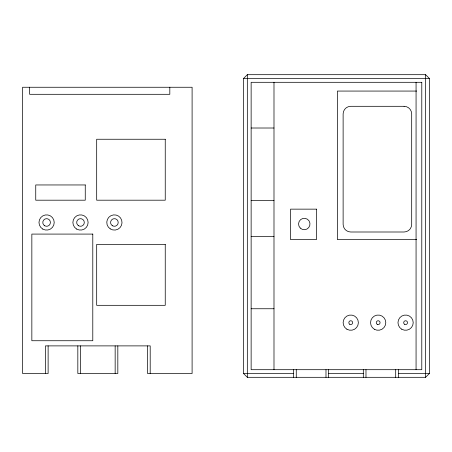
<?xml version="1.0" encoding="UTF-8"?>
<svg xmlns="http://www.w3.org/2000/svg" width="452" height="452" viewBox="0 0 452 452"><rect width="100%" height="100%" fill="white"/><g stroke="black" fill="none" stroke-linecap="round" stroke-linejoin="round"><path stroke-width="0.68" d="M243.521 78.495L247.329 74.687L425.592 74.687L429.4 78.495L429.4 373.505L425.592 377.313L247.329 377.313L243.521 373.505L243.521 78.495L429.4 78.495M416.699 91.067L337.412 91.067L337.412 239.617L416.699 239.617M251.137 128.012L273.991 128.012M251.137 200.383L273.991 200.383M251.137 236.379L273.991 236.379M251.137 308.75L273.991 308.75M243.521 373.505L293.608 373.505M328.655 373.505L363.312 373.505M398.359 373.505L429.4 373.505M425.592 74.687L425.592 377.313M416.066 82.304L416.066 369.696M398.359 369.696L398.359 377.313M395.692 369.696L395.692 377.313M365.979 369.696L365.979 377.313M363.312 369.696L363.312 377.313M328.655 369.696L328.655 377.313M325.988 369.696L325.988 377.313M296.275 369.696L296.275 377.313M293.608 369.696L293.608 377.313M273.991 82.304L273.991 369.696M247.329 74.687L247.329 377.313M169.816 87.259L169.816 94.304L29.646 94.304L29.646 87.259M150.2 373.505L150.2 345.887L45.454 345.887L45.454 373.505M147.533 345.887L147.533 373.505L192.1 373.505L192.1 87.259L22.6 87.259L22.6 373.505L48.121 373.505L48.121 345.887M117.825 345.887L117.825 373.505L77.829 373.505L77.829 345.887M115.158 345.887L115.158 373.505M80.496 345.887L80.496 373.505M421.784 82.304L251.137 82.304L251.137 369.696L421.784 369.696L421.784 82.304M404.071 106.305L350.746 106.305A7.616 7.616 0 0 0 343.124 113.921L343.124 224.378A7.616 7.616 0 0 0 350.746 232L404.071 232A7.616 7.616 0 0 0 411.687 224.378L411.687 113.921A7.616 7.616 0 0 0 404.071 106.305M165.246 139.25L96.683 139.25L96.683 200.196L165.246 200.196L165.246 139.25M85.258 184.958L35.742 184.958L35.742 200.196L85.258 200.196L85.258 184.958M316.462 209.146L290.563 209.146L290.563 239.617L316.462 239.617L316.462 209.146M92.79 234.085L31.843 234.085L31.843 340.735L92.79 340.735L92.79 234.085M165.246 244.379L96.683 244.379L96.683 305.32L165.246 305.32L165.246 244.379M401.783 329.248A7.616 7.616 0 0 0 413.213 322.655A7.616 7.616 0 0 0 401.783 316.055A7.616 7.616 0 0 0 401.783 329.248M374.358 329.248A7.616 7.616 0 0 0 385.788 322.655A7.616 7.616 0 0 0 374.358 316.055A7.616 7.616 0 0 0 374.358 329.248M346.933 329.248A7.616 7.616 0 0 0 358.363 322.655A7.616 7.616 0 0 0 346.933 316.055A7.616 7.616 0 0 0 346.933 329.248M300.235 228.04A5.712 5.712 0 0 0 309.795 225.48A5.712 5.712 0 0 0 302.795 218.48A5.712 5.712 0 0 0 300.235 228.04M349.791 324.304A1.904 1.904 0 0 0 352.65 322.655A1.904 1.904 0 0 0 349.791 321.005A1.904 1.904 0 0 0 349.791 324.304M377.217 324.304A1.904 1.904 0 0 0 380.075 322.655A1.904 1.904 0 0 0 377.217 321.005A1.904 1.904 0 0 0 377.217 324.304M404.642 324.304A1.904 1.904 0 0 0 407.501 322.655A1.904 1.904 0 0 0 404.642 321.005A1.904 1.904 0 0 0 404.642 324.304M44.691 225.774A3.808 3.808 0 0 0 50.404 222.474A3.808 3.808 0 0 0 44.691 219.18A3.808 3.808 0 0 0 44.691 225.774M78.591 225.774A3.808 3.808 0 0 0 84.304 222.474A3.808 3.808 0 0 0 78.591 219.18A3.808 3.808 0 0 0 78.591 225.774M112.491 225.774A3.808 3.808 0 0 0 118.204 222.474A3.808 3.808 0 0 0 112.491 219.18A3.808 3.808 0 0 0 112.491 225.774M110.237 228.859A7.616 7.616 0 0 0 122.006 222.887A7.616 7.616 0 0 0 110.949 215.683A7.616 7.616 0 0 0 110.237 228.859M76.687 229.074A7.616 7.616 0 0 0 88.117 222.474A7.616 7.616 0 0 0 76.687 215.881A7.616 7.616 0 0 0 76.687 229.074M42.787 229.074A7.616 7.616 0 0 0 54.217 222.474A7.616 7.616 0 0 0 42.787 215.881A7.616 7.616 0 0 0 42.787 229.074"/></g></svg>
